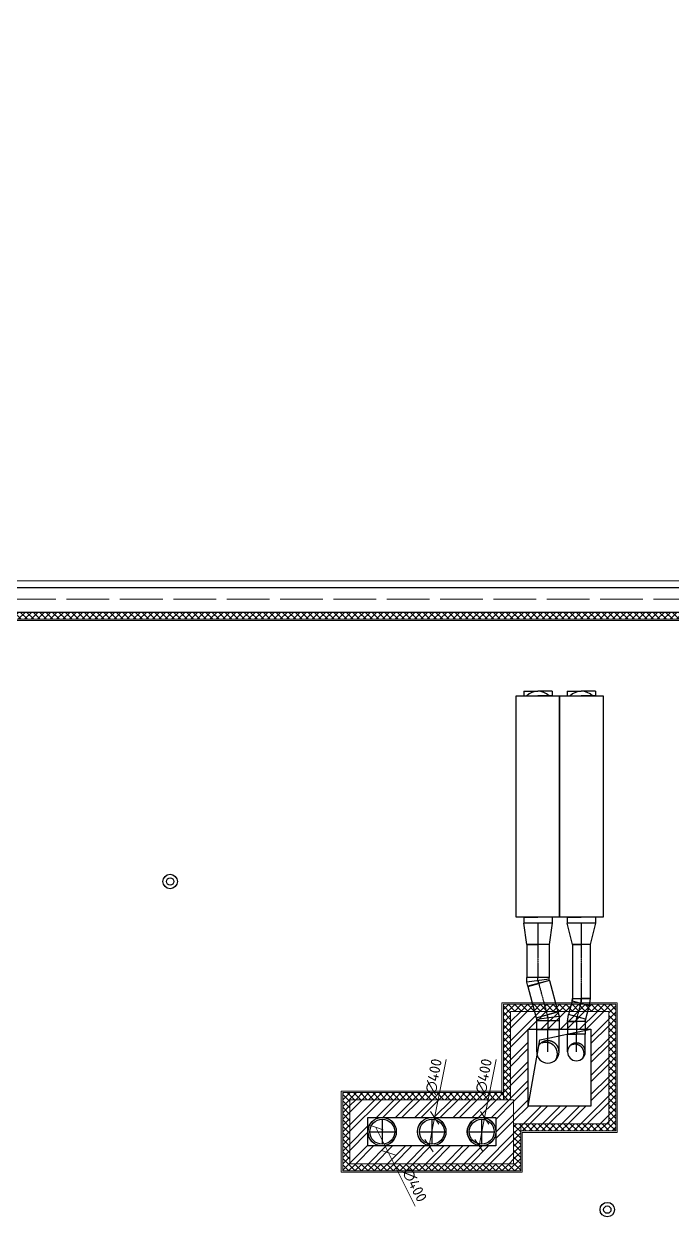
# Model space of a CAD drawing. Header units: millimetres. Extents: x -222892 to 671268, y 0 to 135099.
# Drawn here: x 624009 to 633118, y 77915 to 94735 of the extents above; entities that cross this region are included whole.
import ezdxf

# ---------------------------------------------------------------- set-up
doc = ezdxf.new("R2010")
doc.units = ezdxf.units.MM
doc.header["$PDMODE"] = 34
for name, pattern in [('ACAD_ISO02W100', [15, 12, -3]), ('CENTER2', [28.575, 19.05, -3.175, 3.175, -3.175]), ('HIDDEN', [6, 4, -2])]:
    doc.linetypes.add(name, pattern=pattern)
doc.layers.get('Defpoints').update_dxf_attribs({"lineweight": 0})
for name, color, linetype in [('Aks_скрытые_линии', 7, 'HIDDEN'), ('Aks_Схема', 3, 'Continuous'), ('АР_Парапет', 142, 'Continuous'), ('Аэратор', 20, 'Continuous'), ('М_дефлектор', 122, 'Continuous'), ('ПРОЕМЫ ОВ', 173, 'Continuous')]:
    doc.layers.add(name, color=color, linetype=linetype)
for name, color, linetype, lineweight in [('АР_Навесной фасад', 190, 'Continuous', 5), ('АР_Перегородки кирпич', 244, 'Continuous', 5), ('АР_Перегородки_кирпич_Штрих', 244, 'Continuous', 5), ('АР_Утеплитель', 154, 'Continuous', 5), ('АР_Штрих утеплитель', 24, 'Continuous', 5), ('М_0_В35', 142, 'Continuous', 25), ('М_проемы ОВ', 30, 'Continuous', 5), ('М_проемы ОВ вч', 210, 'Continuous', 5), ('пунктир', 251, 'Continuous', 5)]:
    doc.layers.add(name, color=color, linetype=linetype, lineweight=lineweight)
doc.styles.add('RomanS', font='isocpeur.ttf')
doc.dimstyles.new('Тимур', dxfattribs={"dimscale": 100, "dimtxt": 250, "dimasz": 1.5, "dimexe": 1, "dimexo": 0, "dimgap": 0.5, "dimtad": 1, "dimdec": 0, "dimrnd": 10, "dimzin": 12, "dimdsep": 46, "dimtxsty": 'RomanS', "dimblk1": 'OBLIQUE', "dimblk2": 'OBLIQUE', "dimsah": 1, "dimcen": 3, "dimdle": 1, "dimclrd": 256, "dimclre": 256, "dimclrt": 256, "dimadec": 0, "dimazin": 0, "dimtfac": 0.666667, "dimtdec": 0, "dimtmove": 0, "dimatfit": 3, "dimldrblk": 'OBLIQUE', "dimfxl": 1, "dimtvp": 1, "dimtolj": 1, "dimtzin": 12, "dimlwd": -1, "dimlwe": -1, "dimarcsym": 0})

# ---------------------------------------------------------------- blocks, each defined once
blk = doc.blocks.new('A$C1c8ff280')
at = {"layer": 'пунктир', "color": 2, "linetype": 'ACAD_ISO02W100', "ltscale": 50}
for points in [[(36321, -64341), (36321, -63955), (27550, -63955), (27550, -69145), (19430, -69145), (19430, -75495), (6330, -75495), (6330, -65785), (12680, -65785), (12680, -47915), (23295, -47915), (23295, -43950), (58095, -43950), (58095, -47915), (68595, -47915), (68595, -65785), (74945, -65785), (74945, -75495), (61845, -75495), (61845, -69145), (53965, -69145), (53965, -63955), (45231, -63955), (45231, -64250)], [(36521, -64269), (36521, -63755), (27350, -63755), (27350, -68945), (19230, -68945), (19230, -75295), (6530, -75295), (6530, -65985), (12880, -65985), (12880, -48115), (23595, -48115), (23595, -44250), (57795, -44250), (57795, -48115), (68395, -48115), (68395, -65985), (74745, -65985), (74745, -75295), (62045, -75295), (62045, -68945), (54165, -68945), (54165, -63755), (45031, -63755)]]:
    blk.add_lwpolyline(points, dxfattribs=at)
blk = doc.blocks.new('A$Cd8bddbec')
at = {"color": 251, "linetype": 'ByBlock'}
for points in [[(-2, 175), (-2, -175)], [(-175, 0), (175, 0)]]:
    blk.add_lwpolyline(points, dxfattribs=at)
blk.add_circle((0, 0), 175, dxfattribs=at)
at = {"layer": 'М_дефлектор'}
blk.add_circle((-2, 0), 200, dxfattribs=at)
blk = doc.blocks.new('_OBLIQUE')
at = {"color": 0, "linetype": 'ByBlock'}
blk.add_line((-0.5, -0.5), (0.5, 0.5), dxfattribs=at)
blk = doc.blocks.new('*D5252')
at = {"layer": 'Defpoints', "color": 0, "linetype": 'ByBlock', "transparency": 16777216}
for p in [(629780, 79366), (629702, 78974)]:
    blk.add_point(p, dxfattribs=at)
at = {"layer": 'М_проемы ОВ', "transparency": 16777216}
for p in [(629942, 80185), (629702, 78974)]:
    blk.add_line(p, (629780, 79366), dxfattribs=at)
at = {"layer": 'М_проемы ОВ', "linetype": 'ByBlock', "transparency": 16777216, "xscale": 150, "yscale": 150, "zscale": 150}
for p, rotation in [((629780, 79366), 258.7608743418966), ((629702, 78974), 78.76087434189662)]:
    blk.add_blockref('_OBLIQUE', p, dxfattribs=dict(at, rotation=rotation))
at = {"layer": 'М_проемы ОВ', "linetype": 'ByBlock', "transparency": 16777216, "insert": (629768, 79947), "char_height": 150, "attachment_point": 5, "rotation": 78.7609, "style": 'RomanS'}
blk.add_mtext('\\A1;∅400', dxfattribs=at)
blk = doc.blocks.new('*D5253')
at = {"layer": 'Defpoints', "color": 0, "linetype": 'ByBlock', "transparency": 16777216}
for p in [(630483, 79366), (630405, 78974)]:
    blk.add_point(p, dxfattribs=at)
at = {"layer": 'М_проемы ОВ', "transparency": 16777216}
for p in [(630646, 80185), (630405, 78974)]:
    blk.add_line(p, (630483, 79366), dxfattribs=at)
at = {"layer": 'М_проемы ОВ', "linetype": 'ByBlock', "transparency": 16777216, "xscale": 150, "yscale": 150, "zscale": 150}
for p, rotation in [((630483, 79366), 258.7608743419023), ((630405, 78974), 78.76087434190231)]:
    blk.add_blockref('_OBLIQUE', p, dxfattribs=dict(at, rotation=rotation))
at = {"layer": 'М_проемы ОВ', "linetype": 'ByBlock', "transparency": 16777216, "insert": (630471, 79947), "char_height": 150, "attachment_point": 5, "rotation": 78.7609, "style": 'RomanS'}
blk.add_mtext('\\A1;∅400', dxfattribs=at)
blk = doc.blocks.new('*D5277')
at = {"layer": 'Defpoints', "color": 0, "linetype": 'ByBlock', "transparency": 16777216}
for p in [(628955, 79231), (629133, 78873)]:
    blk.add_point(p, dxfattribs=at)
at = {"layer": 'М_проемы ОВ', "transparency": 16777216}
for p in [(628955, 79231), (629506, 78125)]:
    blk.add_line(p, (629133, 78873), dxfattribs=at)
at = {"layer": 'М_проемы ОВ', "linetype": 'ByBlock', "transparency": 16777216, "xscale": 150, "yscale": 150, "zscale": 150}
for p, rotation in [((628955, 79231), 296.4969972591776), ((629133, 78873), 116.4969972591776)]:
    blk.add_blockref('_OBLIQUE', p, dxfattribs=dict(at, rotation=rotation))
at = {"layer": 'М_проемы ОВ', "linetype": 'ByBlock', "transparency": 16777216, "insert": (629498, 78421), "char_height": 150, "attachment_point": 5, "rotation": 296.497, "style": 'RomanS'}
blk.add_mtext('\\A1;∅400', dxfattribs=at)
blk = doc.blocks.new('*U4608')
at = {"linetype": 'ByBlock'}
for p, q in [((-15.55, -3.05), (-15.55, 3.05)), ((-15.55, 3.05), (15.55, 3.05)), ((15.55, 3.05), (15.55, -3.05)), ((15.55, -3.05), (-15.55, -3.05))]:
    blk.add_line(p, q, dxfattribs=at)
blk = doc.blocks.new('Aks_rs_mixed_400x200_to_315_300_wipe')
at = {"color": 0, "linetype": 'ByBlock', "lineweight": -2}
blk.add_wipeout([(-2, 0), (2, 0), (1.575, 3), (-1.575, 3)], dxfattribs=at)
blk = doc.blocks.new('Aks_rs_mixed_400x200_to_315_300')
at = {"color": 0, "linetype": 'ByBlock', "lineweight": -2}
blk.add_blockref('Aks_rs_mixed_400x200_to_315_300_wipe', (0, 0), dxfattribs=at)
for p, q in [((-2, 0), (-1.575, 3)), ((-1.575, 3), (1.575, 3)), ((1.575, 3), (2, 0)), ((-2, 0), (2, 0))]:
    blk.add_line(p, q, dxfattribs=at)
at = {"layer": 'Aks_Схема'}
blk.add_line((0, 0), (0, 3), dxfattribs=at)
blk = doc.blocks.new('Aks_rs_mixed_400x200_to_250_300_wipe')
at = {"color": 0, "linetype": 'ByBlock', "lineweight": -2}
blk.add_wipeout([(-2, 0), (2, 0), (1.25, 3), (-1.25, 3)], dxfattribs=at)
blk = doc.blocks.new('Aks_rs_mixed_400x200_to_250_300')
at = {"color": 0, "linetype": 'ByBlock', "lineweight": -2}
blk.add_blockref('Aks_rs_mixed_400x200_to_250_300_wipe', (0, 0), dxfattribs=at)
for p, q in [((-2, 0), (-1.25, 3)), ((-1.25, 3), (1.25, 3)), ((1.25, 3), (2, 0)), ((-2, 0), (2, 0))]:
    blk.add_line(p, q, dxfattribs=at)
at = {"layer": 'Aks_Схема'}
blk.add_line((0, 0), (0, 3), dxfattribs=at)
blk = doc.blocks.new('Aks_es_drop_rnd_250_250_wipe')
at = {"color": 0, "linetype": 'ByBlock', "lineweight": -2}
blk.add_wipeout([(-1.25, 0), (-1.24, 0.13), (-1.22, 0.26), (-1.19, 0.39), (-1.14, 0.51), (-1.08, 0.62), (-1.01, 0.73), (-0.93, 0.84), (-0.84, 0.93), (-0.73, 1.01), (-0.62, 1.08), (-0.51, 1.14), (-0.39, 1.19), (-0.26, 1.22), (-0.13, 1.24), (0, 1.25), (0.13, 1.24), (0.26, 1.22), (0.39, 1.19), (0.51, 1.14), (0.62, 1.08), (0.73, 1.01), (0.84, 0.93), (0.93, 0.84), (1.01, 0.73), (1.08, 0.62), (1.14, 0.51), (1.19, 0.39), (1.22, 0.26), (1.24, 0.13), (1.25, 0), (1.25, -2.5), (-1.25, -2.5)], dxfattribs=at)
blk = doc.blocks.new('Aks_es_drop_rnd_250_250')
at = {"color": 0, "linetype": 'ByBlock', "lineweight": -2}
blk.add_arc((0, 0), 1.25, 0, 180, dxfattribs=at)
blk.add_blockref('Aks_es_drop_rnd_250_250_wipe', (0, 0), dxfattribs=at)
for p, q in [((-1.25, 0), (-1.25, -2.5)), ((1.25, 0), (1.25, -2.5)), ((-1.25, -2.5), (1.25, -2.5))]:
    blk.add_line(p, q, dxfattribs=at)
at = {"color": 200, "linetype": 'CENTER2', "lineweight": -2}
blk.add_line((0, 0), (0, -2.5), dxfattribs=at)
at = {"color": 0, "linetype": 'ByBlock', "lineweight": -2}
blk.add_arc((0, 0), 1.25, 0, 180, dxfattribs=at)
at = {"layer": 'Aks_скрытые_линии'}
for centre, radius, start, end in [((0, 0), 1.25, 180, 0), ((0.22, 0.22), 1.29, 149.0362, 300.9638)]:
    blk.add_arc(centre, radius, start, end, dxfattribs=at)
at = {"layer": 'Aks_Схема'}
blk.add_line((0, 0), (0, -2.5), dxfattribs=at)
blk = doc.blocks.new('Aks_es_drop_rnd_315_315_wipe')
at = {"color": 0, "linetype": 'ByBlock', "lineweight": -2}
blk.add_wipeout([(-1.57, 0), (-1.57, 0.16), (-1.54, 0.33), (-1.5, 0.49), (-1.44, 0.64), (-1.36, 0.79), (-1.27, 0.93), (-1.17, 1.05), (-1.05, 1.17), (-0.93, 1.27), (-0.79, 1.36), (-0.64, 1.44), (-0.49, 1.5), (-0.33, 1.54), (-0.16, 1.57), (0, 1.58), (0.16, 1.57), (0.33, 1.54), (0.49, 1.5), (0.64, 1.44), (0.79, 1.36), (0.93, 1.27), (1.05, 1.17), (1.17, 1.05), (1.27, 0.93), (1.36, 0.79), (1.44, 0.64), (1.5, 0.49), (1.54, 0.33), (1.57, 0.16), (1.58, 0), (1.58, -3.15), (-1.57, -3.15)], dxfattribs=at)
blk = doc.blocks.new('Aks_es_drop_rnd_315_315')
at = {"color": 0, "linetype": 'ByBlock', "lineweight": -2}
blk.add_arc((0, 0), 1.57, 0, 180, dxfattribs=at)
blk.add_blockref('Aks_es_drop_rnd_315_315_wipe', (0, 0), dxfattribs=at)
for p, q in [((-1.57, 0), (-1.57, -3.15)), ((1.57, 0), (1.57, -3.15)), ((-1.57, -3.15), (1.57, -3.15))]:
    blk.add_line(p, q, dxfattribs=at)
at = {"color": 200, "linetype": 'CENTER2', "lineweight": -2}
blk.add_line((0, 0), (0, -3.15), dxfattribs=at)
at = {"color": 0, "linetype": 'ByBlock', "lineweight": -2}
blk.add_arc((0, 0), 1.57, 0, 180, dxfattribs=at)
at = {"layer": 'Aks_скрытые_линии'}
for centre, radius, start, end in [((0, 0), 1.57, 180, 0), ((0.28, 0.28), 1.62, 149.0362, 300.9638)]:
    blk.add_arc(centre, radius, start, end, dxfattribs=at)
at = {"layer": 'Aks_Схема'}
blk.add_line((0, 0), (0, -3.15), dxfattribs=at)
blk = doc.blocks.new('Aks_es_rnd_315_15_315_wipe')
at = {"color": 0, "linetype": 'ByBlock', "lineweight": -2}
blk.add_wipeout([(1.57, -0.41), (-1.57, -0.41), (-1.57, 0.21), (-1.41, 0.81), (1.63, -0.01), (1.59, -0.21)], dxfattribs=at)
blk = doc.blocks.new('Aks_es_rnd_315_15_315')
at = {"color": 0, "linetype": 'ByBlock', "lineweight": -2}
blk.add_blockref('Aks_es_rnd_315_15_315_wipe', (0, 0), dxfattribs=at)
for p, q in [((-1.57, 0.21), (-1.41, 0.81)), ((1.59, -0.21), (-1.57, 0.21)), ((-1.57, -0.41), (-1.57, 0.21)), ((1.63, -0.01), (-1.41, 0.81)), ((1.57, -0.41), (-1.57, -0.41)), ((1.57, -0.41), (1.59, -0.21)), ((1.59, -0.21), (1.63, -0.01))]:
    blk.add_line(p, q, dxfattribs=at)
at = {"color": 200, "linetype": 'CENTER2', "lineweight": -2}
blk.add_lwpolyline([(0, -0.41), (0.01, 0), (0.11, 0.4)], dxfattribs=at)
at = {"layer": 'Aks_Схема'}
for q in [(0.11, 0.4), (0, -0.41)]:
    blk.add_line((0, 0), q, dxfattribs=at)
blk = doc.blocks.new('Aks_es_rnd_250_15_250_wipe')
at = {"color": 0, "linetype": 'ByBlock', "lineweight": -2}
blk.add_wipeout([(1.25, -0.33), (-1.25, -0.33), (-1.12, 0.64), (1.29, -0.01)], dxfattribs=at)
blk = doc.blocks.new('Aks_es_rnd_250_15_250')
at = {"color": 0, "linetype": 'ByBlock', "lineweight": -2}
blk.add_lwpolyline([(1.25, -0.33), (-1.25, -0.33), (-1.12, 0.64), (1.29, -0.01), (1.25, -0.33)], dxfattribs=at)
blk.add_blockref('Aks_es_rnd_250_15_250_wipe', (0, 0), dxfattribs=at)
for p, q in [((-1.25, -0.33), (-1.12, 0.64)), ((1.29, -0.01), (-1.12, 0.64)), ((1.25, -0.33), (-1.25, -0.33)), ((1.25, -0.33), (1.29, -0.01))]:
    blk.add_line(p, q, dxfattribs=at)
at = {"color": 200, "linetype": 'CENTER2', "lineweight": -2}
blk.add_lwpolyline([(0, -0.33), (0.09, 0.32)], dxfattribs=at)
at = {"layer": 'Aks_Схема'}
for q in [(0.09, 0.32), (0, -0.33)]:
    blk.add_line((0, 0), q, dxfattribs=at)

msp = doc.modelspace()

# ---------------------------------------------------------------- hatches: boundary and pattern name
at = {"layer": 'АР_Перегородки_кирпич_Штрих', "ltscale": 500}
h = msp.add_hatch(dxfattribs=at)
h.set_pattern_fill('ANSI32', color=256, scale=20)
h.paths.add_polyline_path([(630640.5, 78970.4), (628844.1, 78970.3), (628844.1, 79370.3), (630640.5, 79370.4)], flags=16)
h.paths.add_polyline_path([(630890.5, 78720.4), (628589.1, 78720.3), (628589.1, 79620.3), (630890.5, 79620.4)])
at = {"layer": 'АР_Утеплитель', "ltscale": 500}
h = msp.add_hatch(dxfattribs=at)
h.set_pattern_fill('ANSI37', color=256, scale=20)
h.paths.add_polyline_path([(632195.4, 79280.7), (630990.5, 79280.7), (630990.5, 79180.7), (632130, 79180.7)])
h.paths.add_polyline_path([(630847.4, 80860.7), (632062.6, 80860.7), (632062.8, 80960.7), (630747.4, 80960.7), (630747.4, 80494.9), (630847.4, 80494.9)])
h.paths.add_polyline_path([(632327.4, 80960.7), (632063.6, 80960.7), (632063.6, 80860.7), (632227.4, 80860.7), (632227.4, 80494.9), (632327.4, 80494.9)])
h.paths.add_polyline_path([(632327.4, 80494.9), (632227.4, 80494.9), (632227.4, 79674.8), (632327.4, 79674.8)])
h.paths.add_polyline_path([(632327.4, 79674.8), (632227.4, 79674.8), (632227.4, 79329.6), (632327.4, 79482.5)])
h.paths.add_polyline_path([(632327.4, 79482.5), (632227.4, 79329.6), (632227.4, 79280.7), (632195.4, 79280.7), (632130, 79180.7), (632327.4, 79180.7)])
h.paths.add_polyline_path([(630847.4, 80494.9), (630747.4, 80494.9), (630747.4, 79674.8), (630847.4, 79674.8)])
h.paths.add_polyline_path([(630847.4, 79674.8), (630747.4, 79674.8), (630747.4, 79620.4), (630847.4, 79620.4)])
h = msp.add_hatch(dxfattribs=at)
h.set_pattern_fill('ANSI37', color=256, scale=20)
h.paths.add_polyline_path([(630890.5, 78720.4), (628589.1, 78720.3), (628589.1, 79620.3), (630890.5, 79620.4)], flags=16)
h.paths.add_polyline_path([(630990.5, 79280.7), (630890.5, 79280.7), (630890.5, 79620.4), (630847.4, 79620.4), (630847.4, 79720.4), (628489.1, 79720.3), (628489.1, 78620.3), (630990.5, 78620.4)])
at = {"layer": 'АР_Штрих утеплитель', "ltscale": 500}
h = msp.add_hatch(dxfattribs=at)
h.set_pattern_fill('ANSI37', color=256, scale=20)
h.paths.add_polyline_path([(625642.3, 127630.7), (623063.6, 127630.7), (623063.6, 127530.7), (625642.3, 127530.7)])
edge = h.paths.add_edge_path()
edge.add_line((623063.6, 127630.7), (617092.3, 127630.7))
edge.add_line((617092.3, 127630.7), (617092.3, 130631.1))
edge.add_line((617092.3, 130631.1), (608032.3, 130630.7))
edge.add_line((608032.3, 130630.7), (608032.3, 127122.7))
edge.add_line((608032.3, 127122.7), (607541.4, 127122.7))
edge.add_arc((608841, 116876.8), 10328, 97.22897, 132.48441)
edge.add_arc((606823.4, 119160.7), 7281.3, 132.91387, 150.37698)
edge.add_arc((606823.4, 119160.7), 7281.3, 150.37698, 180)
edge.add_line((599542.1, 119160.7), (599542.1, 118630.7))
edge.add_line((599542.1, 118630.7), (596032.3, 118630.7))
edge.add_line((596032.3, 118630.7), (596032.3, 106570.7))
edge.add_line((596032.3, 106570.7), (601972.2, 106570.7))
edge.add_line((601972.2, 106570.7), (601972.2, 82275.7))
edge.add_line((601972.2, 82275.7), (608482.4, 82275.7))
edge.add_line((608482.4, 82275.7), (608482.4, 82375.7))
edge.add_line((608482.4, 82375.7), (602072.2, 82375.7))
edge.add_line((602072.2, 82375.7), (602072.2, 106670.7))
edge.add_line((602072.2, 106670.7), (596132.3, 106670.7))
edge.add_line((596132.3, 106670.7), (596132.3, 118530.7))
edge.add_line((596132.3, 118530.7), (599642.1, 118530.7))
edge.add_line((599642.1, 118530.7), (599643.6, 119295.7))
edge.add_arc((606820.7, 119161.9), 7178.3, 150.18594, 178.93195, ccw=False)
edge.add_arc((606823.4, 119160.7), 7181.3, 133.07839, 150.18856, ccw=False)
edge.add_arc((608840.5, 116878.6), 10226.2, 97.26253, 132.60028, ccw=False)
edge.add_line((607547.7, 127022.7), (608132.3, 127022.7))
edge.add_line((608132.3, 127022.7), (608132.3, 130530.7))
edge.add_line((608132.3, 130530.7), (616992.3, 130530.7))
edge.add_line((616992.3, 130530.7), (616992.3, 127630.7))
edge.add_line((616992.3, 127630.7), (616992.3, 127530.7))
edge.add_line((616992.3, 127530.7), (623063.6, 127530.7))
edge.add_line((623063.6, 127530.7), (623063.6, 127630.7))
h = msp.add_hatch(dxfattribs=at)
h.set_pattern_fill('ANSI37', color=256, scale=20)
h.paths.add_polyline_path([(623063.6, 86470.7), (622249.1, 86470.7), (622192.2, 86370.7), (623063.6, 86370.7)])
h.paths.add_polyline_path([(622249.1, 86470.7), (620063.6, 86470.7), (620063.6, 86370.7), (622192.2, 86370.7)])
h.paths.add_polyline_path([(620063.6, 86470.7), (619657.4, 86470.7), (619657.4, 86370.7), (620063.6, 86370.7)])
h.paths.add_polyline_path([(619657.4, 86470.7), (619537.4, 86470.7), (619537.4, 86350.7), (619637.4, 86350.7), (619637.4, 86370.7), (619657.4, 86370.7)])
h.paths.add_polyline_path([(619637.4, 86350.7), (619537.4, 86350.7), (619537.4, 82608.9), (619637.4, 82507.6)], flags=17)
h.paths.add_polyline_path([(623612.4, 86470.7), (623063.6, 86470.7), (623063.6, 86370.7), (623612.4, 86370.7)])
h.paths.add_polyline_path([(626063.6, 86470.7), (623612.4, 86470.7), (623612.4, 86370.7), (626063.6, 86370.7)])
edge = h.paths.add_edge_path()
edge.add_line((653977.4, 86470.7), (626063.6, 86470.7))
edge.add_line((626063.6, 86470.7), (626063.6, 86370.7))
edge.add_line((626063.6, 86370.7), (653877.4, 86370.7))
edge.add_line((653877.4, 86370.7), (653877.4, 82505.7))
edge.add_line((653877.4, 82505.7), (664477.4, 82505.7))
edge.add_line((664477.4, 82505.7), (664477.4, 64635.7))
edge.add_line((664477.4, 64635.7), (670827.8, 64635.7))
edge.add_line((670827.8, 64635.7), (670827.8, 55285.7))
edge.add_line((670827.8, 55285.7), (658087.4, 55285.7))
edge.add_line((658087.4, 55285.7), (658087.4, 61635.7))
edge.add_line((658087.4, 61635.7), (650207.4, 61635.7))
edge.add_line((650207.4, 61635.7), (650207.4, 66825.7))
edge.add_line((650207.4, 66825.7), (641113.3, 66825.7))
edge.add_line((641113.3, 66825.7), (641113.3, 66244.5))
edge.add_line((641113.3, 66244.5), (641093.8, 66068.2))
edge.add_line((641093.8, 66068.2), (641080.1, 65984.2))
edge.add_line((641080.1, 65984.2), (641077.2, 65968))
edge.add_line((641077.2, 65968), (641014.6, 65639.5))
edge.add_line((641014.6, 65639.5), (640938.6, 65342.7))
edge.add_line((640938.6, 65342.7), (640790, 64925.9))
edge.add_arc((636799.1, 66451.5), 4272.6, 319.18314, 339.07997, ccw=False)
edge.add_arc((632500.3, 71117.2), 10600.2, 314.07966, 315.28219, ccw=False)
edge.add_arc((636869, 66599.1), 4315.4, 292.23076, 314.14191, ccw=False)
edge.add_arc((636849, 66605.1), 4328.5, 269.86222, 292.44587, ccw=False)
edge.add_arc((636844.2, 66682.9), 4406.3, 249.96788, 269.92729, ccw=False)
edge.add_arc((636786.7, 66565.3), 4276.1, 225.76952, 250.1526, ccw=False)
edge.add_arc((636927.5, 66546), 4362.1, 193.65104, 224.2664, ccw=False)
edge.add_arc((635149.4, 66232.6), 2562.8, 185.57656, 196.22526, ccw=False)
edge.add_line((632598.7, 65983.5), (632580.9, 66113.9))
edge.add_line((632580.9, 66113.9), (632563.1, 66244.2))
edge.add_line((632563.1, 66244.2), (632563.1, 66825.7))
edge.add_line((632563.1, 66825.7), (623432.4, 66825.7))
edge.add_line((623432.4, 66825.7), (623432.4, 61635.7))
edge.add_line((623432.4, 61635.7), (615312.4, 61635.5))
edge.add_line((615312.4, 61635.5), (615312.5, 58460.7))
edge.add_line((615312.5, 58460.7), (615312.6, 55285.7))
edge.add_line((615312.6, 55285.7), (602572.4, 55285.6))
edge.add_line((602572.4, 55285.6), (602572.3, 64635.7))
edge.add_line((602572.3, 64635.7), (608922.4, 64635.7))
edge.add_line((608922.4, 64635.7), (608922.4, 82505.7))
edge.add_line((608922.4, 82505.7), (619637.4, 82505.7))
edge.add_line((619637.4, 82505.7), (619537.4, 82605.7))
edge.add_line((619537.4, 82605.7), (608822.4, 82605.7))
edge.add_line((608822.4, 82605.7), (608822.4, 64735.7))
edge.add_line((608822.4, 64735.7), (602472.3, 64735.7))
edge.add_line((602472.3, 64735.7), (602472.4, 55185.7))
edge.add_line((602472.4, 55185.7), (615412.7, 55185.7))
edge.add_line((615412.7, 55185.7), (615412.4, 61535.7))
edge.add_line((615412.4, 61535.7), (623532.4, 61535.7))
edge.add_line((623532.4, 61535.7), (623532.4, 66725.7))
edge.add_line((623532.4, 66725.7), (632463.1, 66725.7))
edge.add_line((632463.1, 66725.7), (632463.1, 66237.4))
edge.add_line((632463.1, 66237.4), (632481.3, 66104.6))
edge.add_line((632481.3, 66104.6), (632499.4, 65971.9))
edge.add_arc((635326.6, 66262.9), 2842.2, 185.8771, 196.02248)
edge.add_arc((636930.4, 66548), 4465.5, 193.85838, 224.29859)
edge.add_arc((636781, 66555.8), 4365.4, 225.74069, 250.04366)
edge.add_arc((636843.7, 66682.6), 4506, 249.84489, 269.91997)
edge.add_arc((636840.3, 66644.7), 4468.1, 269.9629, 314.01068)
edge.add_line((639944.7, 63431.2), (640092.8, 63574.3))
edge.add_arc((636426, 66672.9), 4800.8, 319.80095, 338.22299)
edge.add_line((640884.2, 64891.8), (641034.6, 65314.3))
edge.add_line((641034.6, 65314.3), (641126.3, 65672.6))
edge.add_line((641126.3, 65672.6), (641178.6, 65967))
edge.add_line((641178.6, 65967), (641186.9, 66014.1))
edge.add_line((641186.9, 66014.1), (641213.3, 66238.7))
edge.add_line((641213.3, 66238.7), (641213.3, 66725.7))
edge.add_line((641213.3, 66725.7), (650107.4, 66725.7))
edge.add_line((650107.4, 66725.7), (650107.4, 61535.7))
edge.add_line((650107.4, 61535.7), (657987.4, 61535.7))
edge.add_line((657987.4, 61535.7), (657987.4, 55185.7))
edge.add_line((657987.4, 55185.7), (670927.8, 55185.7))
edge.add_line((670927.8, 55185.7), (670927.8, 64735.7))
edge.add_line((670927.8, 64735.7), (664577.4, 64735.7))
edge.add_line((664577.4, 64735.7), (664577.4, 82605.7))
edge.add_line((664577.4, 82605.7), (653977.4, 82605.7))
edge.add_line((653977.4, 82605.7), (653977.4, 86470.7))

# ---------------------------------------------------------------- linework, layer by layer
at = {"layer": 'АР_Навесной фасад', "ltscale": 100}
msp.add_lwpolyline([(654417.4, 86910.7), (619097.4, 86910.7), (619097.4, 82945.7), (611585, 82945.7)], dxfattribs=at)
at = {"layer": 'АР_Парапет', "ltscale": 500}
msp.add_lwpolyline([(633249.5, 64012.2), (633106.5, 64237.5), (632972.1, 64479.2), (632861.7, 64707.1), (632748.6, 64980.1), (632618, 65379), (632527, 65770.1), (632463.1, 66237.4), (632463.1, 66725.7), (623532.4, 66725.7), (623532.4, 61535.7), (615412.4, 61535.7), (615412.7, 55185.7), (602472.4, 55185.7), (602472, 64735.7), (608822.4, 64735.7), (608822.4, 82605.7), (619537.4, 82605.7), (619537.4, 86470.7), (653977.4, 86470.7)], dxfattribs=at)
at = {"layer": 'АР_Перегородки кирпич', "linetype": 'Continuous', "ltscale": 100}
for points in [[(630890.5, 78720.4), (628589.1, 78720.3), (628589.1, 79620.3), (630890.5, 79620.4)], [(630640.5, 78970.4), (628844.1, 78970.3), (628844.1, 79370.3), (630640.5, 79370.4)]]:
    msp.add_lwpolyline(points, close=True, dxfattribs=at)
at = {"layer": 'АР_Утеплитель', "ltscale": 500}
for points in [[(631010.5, 79160.7), (631010.5, 78600.4), (628469.1, 78600.3), (628469.1, 79740.3), (630727.4, 79740.4)], [(630990.5, 79280.7), (630990.5, 78620.4), (628489.1, 78620.3), (628489.1, 79720.3), (630747.4, 79720.4)]]:
    msp.add_lwpolyline(points, dxfattribs=at)
at = {"layer": 'АР_Штрих утеплитель', "ltscale": 500}
for points in [[(633192.5, 64288.7), (633060.9, 64525.4), (632953, 64748.1), (632842.5, 65014.8), (632714.4, 65405.9), (632625.4, 65788.2), (632563.1, 66244.2), (632563.1, 66825.7), (623432.4, 66825.7), (623432.4, 61635.7), (615312.4, 61635.7), (615312.6, 55285.7), (602572.4, 55285.7), (602572, 64635.7), (608922.4, 64635.7), (608922.4, 82505.7), (619637.4, 82505.7), (619637.4, 86370.7), (653877.4, 86370.7)], [(633209.7, 64298.9), (633078.6, 64534.6), (632971.2, 64756.3), (632861.2, 65021.7), (632733.7, 65411.3), (632645.1, 65791.9), (632583.1, 66245.5), (632583.1, 66845.7), (623412.4, 66845.7), (623412.4, 61655.7), (615292.4, 61655.7), (615292.6, 55305.7), (602592.4, 55305.7), (602592.1, 64615.7), (608942.4, 64615.7), (608942.4, 82485.7), (619657.4, 82485.7), (619657.4, 86350.7), (653857.4, 86350.7)]]:
    msp.add_lwpolyline(points, dxfattribs=at)
at = {"layer": 'Аэратор'}
for centre, radius in [((626063.6, 82685.7), 101.6), ((626063.6, 82685.7), 51.6), ((632207.3, 78075.3), 101.6), ((632207.3, 78075.3), 51.6)]:
    msp.add_circle(centre, radius, dxfattribs=at)
at = {"layer": 'М_0_В35', "linetype": 'Continuous'}
for p, q in [((631032.4, 85358.5), (631232.4, 85358.5)), ((631032.4, 85358.5), (631032.4, 85294.1)), ((631032.4, 85294.1), (631232.4, 85294.1)), ((631432.4, 85358.5), (631232.4, 85358.5)), ((631432.4, 85294.1), (631232.4, 85294.1)), ((631432.4, 85358.5), (631432.4, 85294.1)), ((631642.4, 85358.5), (631842.4, 85358.5)), ((631642.4, 85358.5), (631642.4, 85294.1)), ((631642.4, 85294.1), (631842.4, 85294.1)), ((632042.4, 85358.5), (631842.4, 85358.5)), ((632042.4, 85294.1), (631842.4, 85294.1)), ((632042.4, 85358.5), (632042.4, 85294.1)), ((631032.4, 82184.1), (631232.4, 82184.1)), ((631032.4, 82184.1), (631032.4, 82099.8)), ((631032.4, 82099.8), (631232.4, 82099.8)), ((631432.4, 82184.1), (631232.4, 82184.1)), ((631432.4, 82099.8), (631232.4, 82099.8)), ((631432.4, 82184.1), (631432.4, 82099.8)), ((631642.4, 82184.1), (631842.4, 82184.1)), ((631642.4, 82184.1), (631642.4, 82099.8)), ((631642.4, 82099.8), (631842.4, 82099.8)), ((632042.4, 82184.1), (631842.4, 82184.1)), ((632042.4, 82099.8), (631842.4, 82099.8)), ((632042.4, 82184.1), (632042.4, 82099.8)), ((631074.9, 81799.8), (631232.4, 81799.8)), ((631074.9, 81799.8), (631074.9, 81335.1)), ((631389.9, 81799.8), (631232.4, 81799.8)), ((631389.9, 81799.8), (631389.9, 81335.1)), ((631717.4, 81799.8), (631842.4, 81799.8)), ((631717.4, 81799.8), (631717.4, 81041.4)), ((631967.4, 81799.8), (631842.4, 81799.8)), ((631967.4, 81799.8), (631967.4, 81041.4)), ((631074.9, 81335.1), (631232.4, 81335.1)), ((631091, 81212.8), (631243.2, 81253.6)), ((631389.9, 81335.1), (631232.4, 81335.1)), ((631395.3, 81294.4), (631243.2, 81253.6)), ((631395.3, 81294.4), (631513.3, 80854)), ((631091, 81212.8), (631209, 80772.5)), ((631713.2, 81009), (631661.2, 80815.1)), ((631713.2, 81009), (631833.9, 80976.7)), ((631717.4, 81041.4), (631842.4, 81041.4)), ((631954.6, 80944.3), (631833.9, 80976.7)), ((631967.4, 81041.4), (631842.4, 81041.4)), ((631954.6, 80944.3), (631902.7, 80750.4)), ((631209, 80772.5), (631361.1, 80813.2)), ((631513.3, 80854), (631361.1, 80813.2)), ((631661.2, 80815.1), (631781.9, 80782.8)), ((631902.7, 80750.4), (631781.9, 80782.8)), ((631214.4, 80731.7), (631371.9, 80731.7)), ((631529.4, 80731.7), (631371.9, 80731.7)), ((631648.4, 80718), (631773.4, 80718)), ((631898.4, 80718), (631773.4, 80718))]:
    msp.add_line(p, q, dxfattribs=at)
at = {"layer": 'М_0_В35', "color": 200, "linetype": 'CENTER2'}
for p, q in [((631232.4, 81799.8), (631232.4, 81335.1)), ((631842.4, 81799.8), (631842.4, 81041.4)), ((631243.2, 81253.6), (631361.1, 80813.2)), ((631833.9, 80976.7), (631781.9, 80782.8))]:
    msp.add_line(p, q, dxfattribs=at)
at = {"layer": 'М_0_В35'}
for centre in [(631232.4, 85133.6), (631842.4, 85133.6)]:
    msp.add_arc(centre, 224.8, 45.53454, 134.46546, dxfattribs=at)
at = {"layer": 'М_проемы ОВ', "linetype": 'ByBlock'}
for centre in [(629046, 79170.4), (629740.5, 79170.2), (629742.3, 79170.4), (630442.3, 79170.4), (630444.2, 79170.3)]:
    msp.add_circle(centre, 200, dxfattribs=at)
at = {"layer": 'М_проемы ОВ вч', "linetype": 'ByBlock'}
msp.add_circle((629044.2, 79171.7), 200, dxfattribs=at)
at = {"layer": 'ПРОЕМЫ ОВ', "ltscale": 500}
msp.add_lwpolyline([(630640.5, 78970.4), (628844.1, 78970.4), (628844.1, 79370.3), (630640.5, 79370.3)], close=True, dxfattribs=at)

# ---------------------------------------------------------------- block references
at = {"layer": 'АР_Штрих утеплитель', "ltscale": 500}
msp.add_blockref('A$C1c8ff280', (596063.6, 130600.7), dxfattribs=at)
at = {"layer": 'М_0_В35', "linetype": 'ByBlock', "xscale": 100, "yscale": 100, "zscale": 100, "rotation": 89.99999999999596}
for p in [(631232.4, 83739.1), (631842.4, 83739.1)]:
    msp.add_blockref('*U4608', p, dxfattribs=at)
at = {"layer": 'М_дефлектор'}
for p in [(629044.2, 79170.3), (629742.3, 79170.3), (630442.3, 79170.3)]:
    msp.add_blockref('A$Cd8bddbec', p, dxfattribs=at)

# ---------------------------------------------------------------- dimensions: what is measured, and where the dimension line sits
at = {"layer": 'М_проемы ОВ', "linetype": 'ByBlock'}
for p1, p2, picture, middle in [((629701.5, 78974.1), (629779.5, 79366.4), '*D5252', (629767.5, 79947.4)), ((630405.2, 78974.1), (630483.1, 79366.5), '*D5253', (630471.1, 79947.4)), ((628954.9, 79230.7), (629133.4, 78872.7), '*D5277', (629498.5, 78420.6))]:
    dim = msp.add_diameter_dim_2p(p1=p1, p2=p2, dimstyle='Тимур', override={"dimtxt": 1.5}, dxfattribs=at)
    dim.commit()
    dim.dimension.update_dxf_attribs({"geometry": picture, "text_midpoint": middle})

# ---------------------------------------------------------------- next in the draw order: block references
at = {"layer": 'М_0_В35', "linetype": 'Continuous', "xscale": 100, "yscale": 100, "zscale": 100}
for name, p, rotation in [('Aks_rs_mixed_400x200_to_315_300', (631232.4, 82099.8), 179.9999999999976), ('Aks_rs_mixed_400x200_to_250_300', (631842.4, 82099.8), 179.9999999999972), ('Aks_es_rnd_315_15_315', (631232.4, 81293.6), 15.00000000001855), ('Aks_es_rnd_250_15_250', (631842.4, 81008.5), 180.0000000000041), ('Aks_es_drop_rnd_315_315', (631371.9, 80291.7), 179.9999999999978), ('Aks_es_drop_rnd_250_250', (631773.4, 80291.7), 179.9999999999978)]:
    msp.add_blockref(name, p, dxfattribs=dict(at, rotation=rotation))

# ---------------------------------------------------------------- next in the draw order: linework, layer by layer
at = {"layer": 'М_0_В35', "linetype": 'Continuous'}
for p, q in [((631214.4, 80731.7), (631214.4, 80606.7)), ((631214.4, 80606.7), (631371.9, 80606.7)), ((631529.4, 80606.7), (631371.9, 80606.7)), ((631529.4, 80731.7), (631529.4, 80606.7)), ((631648.4, 80718), (631648.4, 80541.7)), ((631898.4, 80718), (631898.4, 80541.7)), ((631648.4, 80541.7), (631773.4, 80541.7)), ((631898.4, 80541.7), (631773.4, 80541.7))]:
    msp.add_line(p, q, dxfattribs=at)
at = {"layer": 'М_0_В35', "color": 200, "linetype": 'CENTER2'}
for p, q in [((631371.9, 80731.7), (631371.9, 80606.7)), ((631773.4, 80718), (631773.4, 80541.7))]:
    msp.add_line(p, q, dxfattribs=at)

# ---------------------------------------------------------------- next in the draw order: block references
at = {"layer": 'М_0_В35', "linetype": 'Continuous', "xscale": 99.99999999999999, "yscale": 99.99999999999999, "zscale": 99.99999999999999, "rotation": 195.0000000000144}
msp.add_blockref('Aks_es_rnd_315_15_315', (631371.9, 80773.2), dxfattribs=at)
at = {"layer": 'М_0_В35', "linetype": 'Continuous', "xscale": 100, "yscale": 100, "zscale": 100}
msp.add_blockref('Aks_es_rnd_250_15_250', (631773.4, 80751), dxfattribs=at)

# ---------------------------------------------------------------- next in the draw order: hatches: boundary and pattern name
at = {"layer": 'АР_Перегородки_кирпич_Штрих', "ltscale": 500}
h = msp.add_hatch(dxfattribs=at)
h.set_pattern_fill('ANSI32', color=256, scale=20)
h.paths.add_polyline_path([(631977.4, 79530.7), (631097.4, 79530.7), (631097.4, 80610.7), (631977.4, 80610.7)], flags=16)
edge = h.paths.add_edge_path()
edge.add_line((630890.5, 79282.5), (630890.5, 79620.4))
edge.add_line((630890.5, 79620.4), (630847.4, 79620.4))
edge.add_line((630847.4, 79620.4), (630847.4, 80860.7))
edge.add_line((630847.4, 80860.7), (632227.4, 80860.7))
edge.add_line((632227.4, 80860.7), (632227.4, 79280.7))
edge.add_line((632227.4, 79280.7), (630890.5, 79280.7))

# ---------------------------------------------------------------- next in the draw order: linework, layer by layer
at = {"layer": 'АР_Парапет', "ltscale": 500}
msp.add_lwpolyline([(654317.4, 86810.7), (619197.4, 86810.7), (619197.4, 82845.7), (608582.4, 82845.7), (608582.4, 64975.7), (602232, 64975.7), (602232.4, 54945.7), (615652.7, 54945.7), (615652.4, 61295.7)], dxfattribs=at)
at = {"layer": 'АР_Перегородки кирпич', "linetype": 'Continuous', "ltscale": 100}
msp.add_lwpolyline([(630847.4, 79620.4), (630847.4, 80860.7), (632227.4, 80860.7), (632227.4, 79280.7), (630890.5, 79280.7)], dxfattribs=at)
msp.add_lwpolyline([(631977.4, 79530.7), (631097.4, 79530.7), (631097.4, 80610.7), (631977.4, 80610.7)], close=True, dxfattribs=at)
at = {"layer": 'АР_Утеплитель', "ltscale": 500}
for points in [[(630727.4, 79720.4), (630727.4, 80980.7), (632347.4, 80980.7), (632347.4, 79160.7), (631010.5, 79160.7)], [(630747.4, 79620.4), (630747.4, 80960.7), (632327.4, 80960.7), (632327.4, 79180.7), (630990.5, 79180.7)]]:
    msp.add_lwpolyline(points, dxfattribs=at)
at = {"layer": 'ПРОЕМЫ ОВ', "ltscale": 500}
msp.add_lwpolyline([(631097.4, 80610.7), (631977.4, 80610.7), (631977.4, 79530.7), (631097.4, 79530.7)], close=True, dxfattribs=at)
msp.add_lwpolyline([(631097.4, 79530.7), (631259.2, 80463.4), (631977.4, 80610.7)], dxfattribs=at)

doc.saveas('drawing.dxf')
